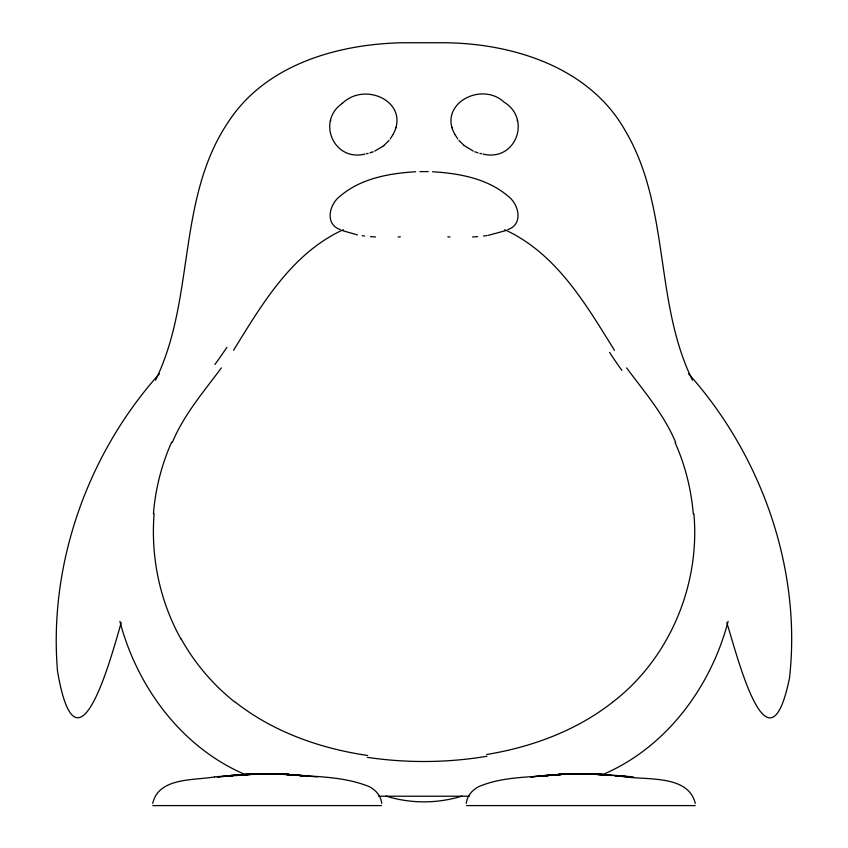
<?xml version="1.0" encoding="UTF-8"?>
<svg xmlns="http://www.w3.org/2000/svg" width="848" height="848" viewBox="0 0 848 848"><rect width="100%" height="100%" fill="white"/><g stroke="black" fill="none" stroke-linecap="round" stroke-linejoin="round"><path stroke-width="1.27" d="M154.113 513.75C150.637 556.924 159.763 601.084 180.921 638.947M152.714 803.385C158.587 777.139 194.362 780.552 214.533 776.906M466.294 803.385C466.951 795.901 472.463 789.711 479.025 786.52C503.988 775.962 532.014 777.605 558.461 774.5L544.14 775.581M728.114 621.351C710.921 686.986 666.305 747.448 602.907 774.51M342.518 103.255C316.452 120.713 333.381 161.936 364.958 154.06M393.239 134.164C410.241 102.396 365.287 80.846 342.295 103.424M330.805 120.14L330.434 121.444M395.518 128.652L395.889 127.348M483.042 154.06C515.754 162.063 531.664 118.89 504.125 102.184C481.367 80.857 437.854 104.166 454.761 134.164M121.2 622.729C110.759 658.631 77.083 784.898 57.547 671.468C48.378 564.227 87.768 453.606 159.424 373.767M172.356 442.338C183.921 414.598 203.7 391.787 221.36 367.894M155.566 380.169C195.422 298.825 176.458 198.814 228.356 121.889C265.795 64.406 337.992 43.905 403.213 42.739L444.787 42.739C513.39 43.449 589.678 67.437 625.209 130.613C670.408 206.817 653.956 301.708 692.434 380.169M392.974 134.662L390.186 138.966M233.539 350.277C262.297 303.881 291.511 253.594 343.228 229.702M389.009 140.439L384.027 145.368M612.532 702.25C669.528 658.62 700.321 584.972 693.887 513.75M374.731 151.103L382.671 146.418M382.437 146.609L383.805 145.538M612.479 702.292C576.227 730.743 531.77 747.067 486.614 754.508M507.814 229.607C523.831 224.232 518.764 203.849 507.814 195.973C487.134 178.356 458.895 173.342 432.544 171.752M505.514 230.667L488.374 235.309M371.307 152.439L373.162 151.771M369.982 152.863L371.572 152.354M462.128 796.06C437.483 803.745 410.538 803.851 385.914 796.018M366.527 153.764L368.117 153.393M483.487 236.03L487.197 235.511M229.829 776.312L232.384 776.015M545.37 776.164L547.755 775.867M237.069 775.443L256.531 773.811L275.907 773.768L261.725 773.652L262.297 773.652M237.228 775.443L261.831 773.652M557.878 774.765L560.433 774.5M477.647 236.624L472.59 236.974M214.629 776.906L230.062 775.581M233.264 775.581L217.512 776.906L262.085 773.652L245.941 774.5M230.253 775.581L256.319 773.811L275.897 773.768L258.142 773.811L269.643 773.652M244.404 774.5L230.158 775.581L256.912 773.811M265.127 773.652L262.986 773.811L276.088 773.789M544.045 775.581L558.493 774.5M575.993 773.652L585.014 773.811L572.146 773.811L589.858 773.811L577.212 773.811L586.275 773.652L585.703 773.652M562.998 774.33L560.401 774.5L564.906 774.192M560.03 774.5L576.216 773.652L558.556 774.5L571.011 773.811M559.85 774.5L570.852 773.811L559.447 774.5M245.263 774.5L256.732 773.811L244.606 774.5L256.764 773.811M398.136 236.963L400.33 236.836M559.033 774.5L570.821 773.811L558.684 774.5M558.843 774.5L570.831 773.811M415.605 171.752C389.253 173.342 361.015 178.356 340.334 195.973C329.384 203.849 324.318 224.232 340.334 229.607M572.146 773.811L602.737 774.5M469.251 796.219L378.749 796.219M614.736 775.581L630.488 776.906L591.469 773.811L579.364 773.652M571.912 773.789L582.873 773.652M572.05 773.789L581.113 773.641M419.877 171.614L428.272 171.614M263.028 773.652L263.823 773.652M268.636 773.652L266.887 773.641L275.95 773.789M577.149 773.652L578.06 773.652M584.177 773.652L584.972 773.652M601.9 774.5L586.191 773.652L602.059 774.5M152.767 805.6L381.515 805.6M466.485 805.6L695.233 805.6M271.784 773.652L289.316 774.5L277.105 773.811M591.088 773.811L617.747 775.581M276.989 773.811C307.601 776.969 339.963 774.902 368.975 786.52C375.537 789.711 381.049 795.901 381.706 803.385M447.818 236.836L450.012 236.963M288.967 774.5L277.169 773.811L288.553 774.5M375.558 236.974L370.502 236.624M288.15 774.5L277.19 773.811L287.97 774.5M283.094 774.192L287.726 774.5L285.002 774.33M591.522 773.811L610.772 775.443L585.915 773.652L610.931 775.443M289.539 774.5L303.86 775.581M301.316 775.581L288.119 774.5L317.226 776.906M633.371 776.906L617.948 775.581C640.304 781.379 687.77 772.295 695.286 803.385M615.616 776.015L618.171 776.312M300.245 775.867L302.63 776.164M362.191 235.68L364.651 236.03M367.597 755.473C320.268 748.508 273.448 732.047 235.521 702.292M357.411 234.907L342.634 230.667M479.883 153.393L481.473 153.764M474.838 151.771L478.018 152.863M473.269 151.103L464.195 145.538M245.093 774.51C181.695 747.448 137.079 686.986 119.886 621.351M504.772 229.702C556.606 253.573 585.565 303.923 614.461 350.277M463.973 145.368L458.991 140.439M688.576 373.767C761.43 455.238 801.763 568.849 789.499 678.093C767.981 782.556 736.234 651.487 726.8 622.729M626.64 367.894C644.3 391.787 664.079 414.598 675.644 442.338M457.814 138.966L455.026 134.662M517.566 121.444L517.195 120.14M452.111 127.348L452.482 128.652M226.893 347.33A383.126 280.826 -43.9 0 1 214.915 364.47M153.435 513.708A209.456 199.821 -76.1 0 1 171.688 442.031M235.32 702.441A220.321 216.632 -48.9 0 1 181.112 638.83M486.943 756.268A360.93 338.956 -0.4 0 1 367.279 757.328M675.114 442.582A209.456 198.464 76 0 1 693.261 513.793M621.902 370.406A383.126 293.09 42.7 0 1 609.585 352.429M546.684 775.581L530.774 776.906L559.881 774.5L546.684 775.581M256.637 773.811L246.217 774.5L256.647 773.811M603.394 774.5L591.268 773.811L603.394 774.5M290.122 774.765L287.536 774.5L290.133 774.765"/></g></svg>
